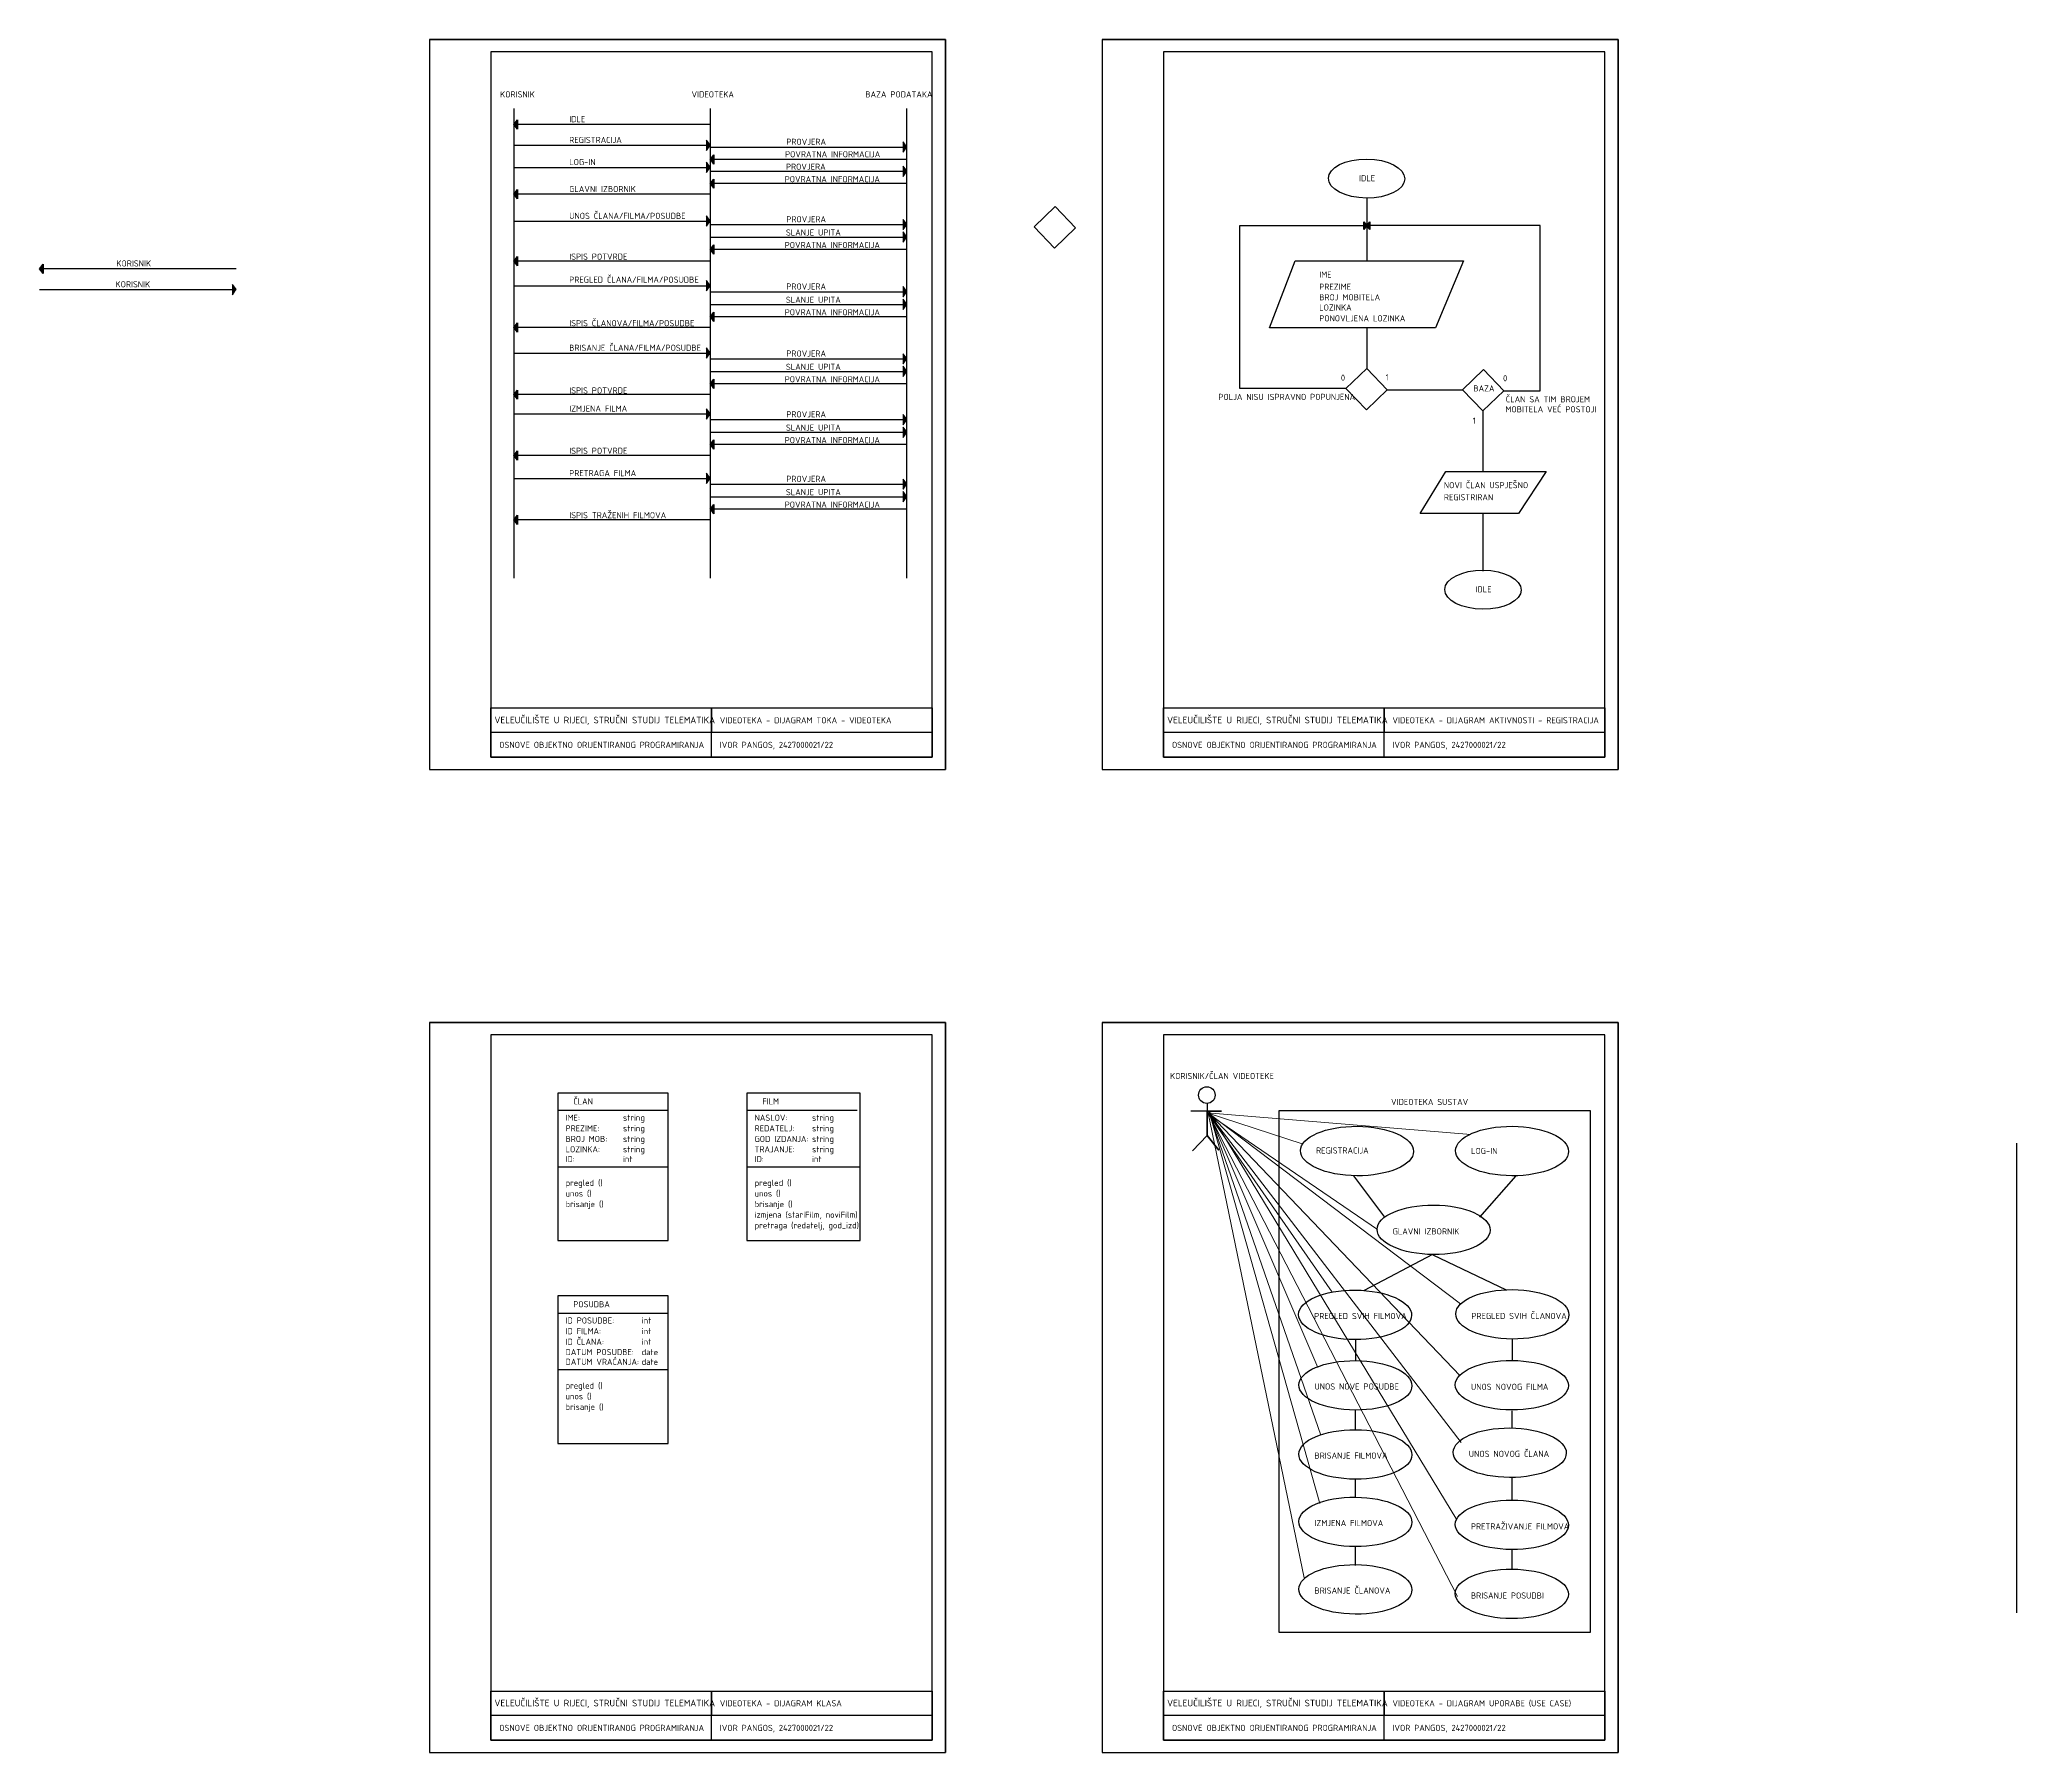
# Model space of a CAD drawing. Header units: millimetres. Extents: x -4325 to 12100, y -4000 to 50970.
# Drawn here: x -4325 to 3721, y -4000 to 2970 of the extents above; entities that cross this region are included whole.
import ezdxf

# ---------------------------------------------------------------- set-up
doc = ezdxf.new("R2010")
doc.units = ezdxf.units.MM
doc.header["$LTSCALE"] = 30
for name, color, linetype, lineweight in [('__DIJAGRAM_USE_CASE', 20, 'Continuous', 30), ('__VEZE', 250, 'Continuous', 30), ('__VEZE_tanko', 170, 'Continuous', 15)]:
    doc.layers.add(name, color=color, linetype=linetype, lineweight=lineweight)
for name, color, linetype in [('OKVIR', 7, 'Continuous'), ('OKVIR_unut-iRC', 7, 'Continuous'), ('OKVIR_unutarnji', 8, 'Continuous'), ('Pecat', 8, 'Continuous')]:
    doc.layers.add(name, color=color, linetype=linetype)
doc.styles.add('PECAT2', font='isocpeur.ttf')

# ---------------------------------------------------------------- blocks, each defined once
blk = doc.blocks.new('okvir 42x29.7')
for p, q in [((0, 2970), (2100, 2970)), ((2100, 2970), (2100, 0))]:
    blk.add_line(p, q)
at = {"color": 253}
for p, q in [((1147.5, 50), (1147.5, 250)), ((1147.5, 250), (1147.5, 150)), ((2045, 150), (250, 150))]:
    blk.add_line(p, q, dxfattribs=at)
at = {"color": 0}
blk.add_lwpolyline([(0, 0), (2100, 0), (2100, 2970), (0, 2970)], close=True, dxfattribs=at)
blk.add_lwpolyline([(250, 50), (250, 250), (2045, 250), (2045, 50), (250, 50)])
at = {"layer": 'OKVIR_unut-iRC', "color": 0}
blk.add_line((250, 50), (250, 110), dxfattribs=at)
at = {"layer": 'OKVIR_unutarnji'}
blk.add_lwpolyline([(250, 50), (2045, 50), (2045, 2920), (250, 2920)], close=True, dxfattribs=at)

msp = doc.modelspace()

# ---------------------------------------------------------------- hatches: boundary and pattern name
at = {"layer": '__VEZE'}
h = msp.add_hatch(color=256, dxfattribs=at)
h.dxf.hatch_style = 1
h.paths.add_polyline_path([(-2394.9, 2624.1), (-2380, 2642.7), (-2380, 2624.1), (-2394.4, 2624.1)])
h = msp.add_hatch(color=256, dxfattribs=at)
h.dxf.hatch_style = 1
h.paths.add_polyline_path([(-2380, 2605.1), (-2380, 2624.1), (-2394.4, 2624.1)])
h = msp.add_hatch(color=94, dxfattribs=at)
h.dxf.hatch_style = 1
h.paths.add_polyline_path([(-1610, 2540), (-1610, 2560.9), (-1594.9, 2540), (-1596, 2540)])
h = msp.add_hatch(color=94, dxfattribs=at)
h.dxf.hatch_style = 1
h.paths.add_polyline_path([(-1610, 2519.1), (-1596, 2540), (-1610, 2540)])
h = msp.add_hatch(color=94, dxfattribs=at)
h.dxf.hatch_style = 1
h.paths.add_polyline_path([(-1594.9, 2482.2), (-1580, 2500.8), (-1580, 2482.2), (-1594.4, 2482.2)])
h = msp.add_hatch(color=94, dxfattribs=at)
h.dxf.hatch_style = 1
h.paths.add_polyline_path([(-810, 2532.5), (-810, 2553.4), (-794.9, 2532.5), (-796, 2532.5)])
h = msp.add_hatch(color=94, dxfattribs=at)
h.dxf.hatch_style = 1
h.paths.add_polyline_path([(-810, 2511.6), (-796, 2532.5), (-810, 2532.5)])
h = msp.add_hatch(color=240, dxfattribs=at)
h.dxf.hatch_style = 1
h.paths.add_polyline_path([(-1610, 2450), (-1610, 2471), (-1594.9, 2450), (-1596, 2450)])
h = msp.add_hatch(color=240, dxfattribs=at)
h.dxf.hatch_style = 1
h.paths.add_polyline_path([(-1610, 2429.1), (-1596, 2450), (-1610, 2450)])
h = msp.add_hatch(color=94, dxfattribs=at)
h.dxf.hatch_style = 1
h.paths.add_polyline_path([(-1580, 2463.2), (-1580, 2482.2), (-1594.4, 2482.2)])
h = msp.add_hatch(color=240, dxfattribs=at)
h.dxf.hatch_style = 1
h.paths.add_polyline_path([(-810, 2433.8), (-810, 2454.7), (-794.9, 2433.8), (-796, 2433.8)])
h = msp.add_hatch(color=240, dxfattribs=at)
h.dxf.hatch_style = 1
h.paths.add_polyline_path([(-810, 2412.9), (-796, 2433.8), (-810, 2433.8)])
h = msp.add_hatch(color=256, dxfattribs=at)
h.dxf.hatch_style = 1
h.paths.add_polyline_path([(-2394.9, 2341.1), (-2380, 2359.8), (-2380, 2341.1), (-2394.4, 2341.1)])
h = msp.add_hatch(color=256, dxfattribs=at)
h.dxf.hatch_style = 1
h.paths.add_polyline_path([(-2380, 2322.1), (-2380, 2341.1), (-2394.4, 2341.1)])
h = msp.add_hatch(color=240, dxfattribs=at)
h.dxf.hatch_style = 1
h.paths.add_polyline_path([(-1594.9, 2383.5), (-1580, 2402.1), (-1580, 2383.5), (-1594.4, 2383.5)])
h = msp.add_hatch(color=240, dxfattribs=at)
h.dxf.hatch_style = 1
h.paths.add_polyline_path([(-1580, 2364.5), (-1580, 2383.5), (-1594.4, 2383.5)])
h = msp.add_hatch(color=6, dxfattribs=at)
h.dxf.hatch_style = 1
h.paths.add_polyline_path([(-1610, 2231.1), (-1610, 2252), (-1594.9, 2231.1), (-1596, 2231.1)])
h = msp.add_hatch(color=6, dxfattribs=at)
h.dxf.hatch_style = 1
h.paths.add_polyline_path([(-1610, 2210.2), (-1596, 2231.1), (-1610, 2231.1)])
h = msp.add_hatch(color=6, dxfattribs=at)
h.dxf.hatch_style = 1
h.paths.add_polyline_path([(-810, 2217.4), (-810, 2238.3), (-794.9, 2217.4), (-796, 2217.4)])
h = msp.add_hatch(color=6, dxfattribs=at)
h.dxf.hatch_style = 1
h.paths.add_polyline_path([(-810, 2216), (-810, 2236.9), (-794.9, 2216), (-796, 2216)])
h = msp.add_hatch(color=6, dxfattribs=at)
h.dxf.hatch_style = 1
h.paths.add_polyline_path([(-810, 2196.5), (-796, 2217.4), (-810, 2217.4)])
h = msp.add_hatch(color=6, dxfattribs=at)
h.dxf.hatch_style = 1
h.paths.add_polyline_path([(-810, 2195.1), (-796, 2216), (-810, 2216)])
h = msp.add_hatch(color=6, dxfattribs=at)
h.dxf.hatch_style = 1
h.paths.add_polyline_path([(-809.3, 2165.4), (-809.3, 2186.3), (-794.2, 2165.4), (-795.3, 2165.4)])
h = msp.add_hatch(color=6, dxfattribs=at)
h.dxf.hatch_style = 1
h.paths.add_polyline_path([(-809.3, 2164), (-809.3, 2184.9), (-794.2, 2164), (-795.3, 2164)])
h = msp.add_hatch(color=256, dxfattribs=at)
h.dxf.hatch_style = 1
h.paths.add_polyline_path([(1077.3, 2213.1), (1064.8, 2227.6), (1064.8, 2213.1)])
h = msp.add_hatch(color=256, dxfattribs=at)
h.dxf.hatch_style = 1
h.paths.add_polyline_path([(1064.8, 2197.2), (1077.3, 2213.1), (1064.8, 2213.1)])
h = msp.add_hatch(color=256, dxfattribs=at)
h.dxf.hatch_style = 1
h.paths.add_polyline_path([(1077.3, 2213.1), (1089.7, 2227.6), (1089.7, 2213.1)])
h = msp.add_hatch(color=256, dxfattribs=at)
h.dxf.hatch_style = 1
h.paths.add_polyline_path([(1089.7, 2197.2), (1077.3, 2213.1), (1089.7, 2213.1)])
h = msp.add_hatch(color=6, dxfattribs=at)
h.dxf.hatch_style = 1
h.paths.add_polyline_path([(-1579.6, 2135.1), (-1580, 2116.1), (-1594.4, 2116.4)])
h = msp.add_hatch(color=6, dxfattribs=at)
h.dxf.hatch_style = 1
h.paths.add_polyline_path([(-1580, 2096.8), (-1580, 2115.7), (-1594.4, 2115.7)])
h = msp.add_hatch(color=6, dxfattribs=at)
h.dxf.hatch_style = 1
h.paths.add_polyline_path([(-809.3, 2144.5), (-795.3, 2165.4), (-809.3, 2165.4)])
h = msp.add_hatch(color=6, dxfattribs=at)
h.dxf.hatch_style = 1
h.paths.add_polyline_path([(-809.3, 2143.1), (-795.3, 2164), (-809.3, 2164)])
h = msp.add_hatch(color=256, dxfattribs=at)
h.dxf.hatch_style = 1
h.paths.add_polyline_path([(-4324.8, 2036.8), (-4309.9, 2055.4), (-4309.9, 2036.8), (-4324.3, 2036.8)])
h = msp.add_hatch(color=256, dxfattribs=at)
h.dxf.hatch_style = 1
h.paths.add_polyline_path([(-4309.9, 2017.8), (-4309.9, 2036.8), (-4324.3, 2036.8)])
h = msp.add_hatch(color=6, dxfattribs=at)
h.dxf.hatch_style = 1
h.paths.add_polyline_path([(-2379.6, 2087.7), (-2380, 2068.7), (-2394.4, 2069)])
h = msp.add_hatch(color=6, dxfattribs=at)
h.dxf.hatch_style = 1
h.paths.add_polyline_path([(-2380, 2049.4), (-2380, 2068.4), (-2394.4, 2068.4)])
h = msp.add_hatch(color=256, dxfattribs=at)
h.dxf.hatch_style = 1
h.paths.add_polyline_path([(-3539.9, 1952.6), (-3539.9, 1973.5), (-3524.8, 1952.6), (-3525.8, 1952.6)])
h = msp.add_hatch(color=256, dxfattribs=at)
h.dxf.hatch_style = 1
h.paths.add_polyline_path([(-3539.9, 1931.6), (-3525.8, 1952.6), (-3539.9, 1952.6)])
h = msp.add_hatch(color=32, dxfattribs=at)
h.dxf.hatch_style = 1
h.paths.add_polyline_path([(-1610, 1968.5), (-1610, 1989.4), (-1594.9, 1968.5), (-1596, 1968.5)])
h = msp.add_hatch(color=32, dxfattribs=at)
h.dxf.hatch_style = 1
h.paths.add_polyline_path([(-1610, 1947.6), (-1596, 1968.5), (-1610, 1968.5)])
h = msp.add_hatch(color=32, dxfattribs=at)
h.dxf.hatch_style = 1
h.paths.add_polyline_path([(-810, 1943.6), (-810, 1964.5), (-794.9, 1943.6), (-796, 1943.6)])
h = msp.add_hatch(color=32, dxfattribs=at)
h.dxf.hatch_style = 1
h.paths.add_polyline_path([(-810, 1942.1), (-810, 1963.1), (-794.9, 1942.1), (-796, 1942.1)])
h = msp.add_hatch(color=32, dxfattribs=at)
h.dxf.hatch_style = 1
h.paths.add_polyline_path([(-810, 1922.7), (-796, 1943.6), (-810, 1943.6)])
h = msp.add_hatch(color=32, dxfattribs=at)
h.dxf.hatch_style = 1
h.paths.add_polyline_path([(-810, 1921.2), (-796, 1942.1), (-810, 1942.1)])
h = msp.add_hatch(color=32, dxfattribs=at)
h.dxf.hatch_style = 1
h.paths.add_polyline_path([(-1579.6, 1861.3), (-1580, 1842.3), (-1594.4, 1842.6)])
h = msp.add_hatch(color=32, dxfattribs=at)
h.dxf.hatch_style = 1
h.paths.add_polyline_path([(-809.3, 1891.6), (-809.3, 1912.5), (-794.2, 1891.6), (-795.3, 1891.6)])
h = msp.add_hatch(color=32, dxfattribs=at)
h.dxf.hatch_style = 1
h.paths.add_polyline_path([(-809.3, 1890.2), (-809.3, 1911.1), (-794.2, 1890.2), (-795.3, 1890.2)])
h = msp.add_hatch(color=32, dxfattribs=at)
h.dxf.hatch_style = 1
h.paths.add_polyline_path([(-809.3, 1870.7), (-795.3, 1891.6), (-809.3, 1891.6)])
h = msp.add_hatch(color=32, dxfattribs=at)
h.dxf.hatch_style = 1
h.paths.add_polyline_path([(-809.3, 1869.2), (-795.3, 1890.2), (-809.3, 1890.2)])
h = msp.add_hatch(color=32, dxfattribs=at)
h.dxf.hatch_style = 1
h.paths.add_polyline_path([(-2379.6, 1816.9), (-2380, 1798), (-2394.4, 1798.3)])
h = msp.add_hatch(color=32, dxfattribs=at)
h.dxf.hatch_style = 1
h.paths.add_polyline_path([(-2380, 1778.6), (-2380, 1797.6), (-2394.4, 1797.6)])
h = msp.add_hatch(color=32, dxfattribs=at)
h.dxf.hatch_style = 1
h.paths.add_polyline_path([(-1580, 1823), (-1580, 1841.9), (-1594.4, 1841.9)])
h = msp.add_hatch(color=160, dxfattribs=at)
h.dxf.hatch_style = 1
h.paths.add_polyline_path([(-1610, 1694.3), (-1610, 1715.2), (-1594.9, 1694.3), (-1596, 1694.3)])
h = msp.add_hatch(color=160, dxfattribs=at)
h.dxf.hatch_style = 1
h.paths.add_polyline_path([(-1610, 1673.4), (-1596, 1694.3), (-1610, 1694.3)])
h = msp.add_hatch(color=160, dxfattribs=at)
h.dxf.hatch_style = 1
h.paths.add_polyline_path([(-810, 1670.9), (-810, 1691.8), (-794.9, 1670.9), (-796, 1670.9)])
h = msp.add_hatch(color=160, dxfattribs=at)
h.dxf.hatch_style = 1
h.paths.add_polyline_path([(-810, 1669.5), (-810, 1690.4), (-794.9, 1669.5), (-796, 1669.5)])
h = msp.add_hatch(color=160, dxfattribs=at)
h.dxf.hatch_style = 1
h.paths.add_polyline_path([(-810, 1650), (-796, 1670.9), (-810, 1670.9)])
h = msp.add_hatch(color=160, dxfattribs=at)
h.dxf.hatch_style = 1
h.paths.add_polyline_path([(-810, 1648.6), (-796, 1669.5), (-810, 1669.5)])
h = msp.add_hatch(color=160, dxfattribs=at)
h.dxf.hatch_style = 1
h.paths.add_polyline_path([(-809.3, 1618.9), (-809.3, 1639.8), (-794.2, 1618.9), (-795.3, 1618.9)])
h = msp.add_hatch(color=160, dxfattribs=at)
h.dxf.hatch_style = 1
h.paths.add_polyline_path([(-809.3, 1617.5), (-809.3, 1638.4), (-794.2, 1617.5), (-795.3, 1617.5)])
h = msp.add_hatch(color=160, dxfattribs=at)
h.dxf.hatch_style = 1
h.paths.add_polyline_path([(-809.3, 1598), (-795.3, 1618.9), (-809.3, 1618.9)])
h = msp.add_hatch(color=160, dxfattribs=at)
h.dxf.hatch_style = 1
h.paths.add_polyline_path([(-809.3, 1596.6), (-795.3, 1617.5), (-809.3, 1617.5)])
h = msp.add_hatch(color=160, dxfattribs=at)
h.dxf.hatch_style = 1
h.paths.add_polyline_path([(-2379.6, 1544.3), (-2380, 1525.3), (-2394.4, 1525.6)])
h = msp.add_hatch(color=160, dxfattribs=at)
h.dxf.hatch_style = 1
h.paths.add_polyline_path([(-1579.6, 1588.6), (-1580, 1569.6), (-1594.4, 1569.9)])
h = msp.add_hatch(color=160, dxfattribs=at)
h.dxf.hatch_style = 1
h.paths.add_polyline_path([(-1580, 1550.3), (-1580, 1569.3), (-1594.4, 1569.3)])
h = msp.add_hatch(color=160, dxfattribs=at)
h.dxf.hatch_style = 1
h.paths.add_polyline_path([(-2380, 1506), (-2380, 1524.9), (-2394.4, 1524.9)])
h = msp.add_hatch(color=42, dxfattribs=at)
h.dxf.hatch_style = 1
h.paths.add_polyline_path([(-1610, 1445.2), (-1610, 1466.1), (-1594.9, 1445.2), (-1596, 1445.2)])
h = msp.add_hatch(color=42, dxfattribs=at)
h.dxf.hatch_style = 1
h.paths.add_polyline_path([(-1610, 1424.3), (-1596, 1445.2), (-1610, 1445.2)])
h = msp.add_hatch(color=42, dxfattribs=at)
h.dxf.hatch_style = 1
h.paths.add_polyline_path([(-810, 1423.4), (-810, 1444.3), (-794.9, 1423.4), (-796, 1423.4)])
h = msp.add_hatch(color=42, dxfattribs=at)
h.dxf.hatch_style = 1
h.paths.add_polyline_path([(-810, 1421.9), (-810, 1442.9), (-794.9, 1421.9), (-796, 1421.9)])
h = msp.add_hatch(color=42, dxfattribs=at)
h.dxf.hatch_style = 1
h.paths.add_polyline_path([(-810, 1402.5), (-796, 1423.4), (-810, 1423.4)])
h = msp.add_hatch(color=42, dxfattribs=at)
h.dxf.hatch_style = 1
h.paths.add_polyline_path([(-810, 1401), (-796, 1421.9), (-810, 1421.9)])
h = msp.add_hatch(color=42, dxfattribs=at)
h.dxf.hatch_style = 1
h.paths.add_polyline_path([(-809.3, 1371.4), (-809.3, 1392.3), (-794.2, 1371.4), (-795.3, 1371.4)])
h = msp.add_hatch(color=42, dxfattribs=at)
h.dxf.hatch_style = 1
h.paths.add_polyline_path([(-809.3, 1370), (-809.3, 1390.9), (-794.2, 1370), (-795.3, 1370)])
h = msp.add_hatch(color=42, dxfattribs=at)
h.dxf.hatch_style = 1
h.paths.add_polyline_path([(-809.3, 1350.5), (-795.3, 1371.4), (-809.3, 1371.4)])
h = msp.add_hatch(color=42, dxfattribs=at)
h.dxf.hatch_style = 1
h.paths.add_polyline_path([(-809.3, 1349.1), (-795.3, 1370), (-809.3, 1370)])
h = msp.add_hatch(color=42, dxfattribs=at)
h.dxf.hatch_style = 1
h.paths.add_polyline_path([(-2379.6, 1296.7), (-2380, 1277.8), (-2394.4, 1278.1)])
h = msp.add_hatch(color=42, dxfattribs=at)
h.dxf.hatch_style = 1
h.paths.add_polyline_path([(-1579.6, 1341.1), (-1580, 1322.1), (-1594.4, 1322.4)])
h = msp.add_hatch(color=42, dxfattribs=at)
h.dxf.hatch_style = 1
h.paths.add_polyline_path([(-1580, 1302.8), (-1580, 1321.7), (-1594.4, 1321.7)])
h = msp.add_hatch(color=42, dxfattribs=at)
h.dxf.hatch_style = 1
h.paths.add_polyline_path([(-2380, 1258.4), (-2380, 1277.4), (-2394.4, 1277.4)])
h = msp.add_hatch(color=192, dxfattribs=at)
h.dxf.hatch_style = 1
h.paths.add_polyline_path([(-1610, 1182.8), (-1610, 1203.7), (-1594.9, 1182.8), (-1596, 1182.8)])
h = msp.add_hatch(color=192, dxfattribs=at)
h.dxf.hatch_style = 1
h.paths.add_polyline_path([(-1610, 1161.9), (-1596, 1182.8), (-1610, 1182.8)])
h = msp.add_hatch(color=192, dxfattribs=at)
h.dxf.hatch_style = 1
h.paths.add_polyline_path([(-810, 1160.9), (-810, 1181.8), (-794.9, 1160.9), (-796, 1160.9)])
h = msp.add_hatch(color=192, dxfattribs=at)
h.dxf.hatch_style = 1
h.paths.add_polyline_path([(-810, 1159.5), (-810, 1180.4), (-794.9, 1159.5), (-796, 1159.5)])
h = msp.add_hatch(color=192, dxfattribs=at)
h.dxf.hatch_style = 1
h.paths.add_polyline_path([(-810, 1140), (-796, 1160.9), (-810, 1160.9)])
h = msp.add_hatch(color=192, dxfattribs=at)
h.dxf.hatch_style = 1
h.paths.add_polyline_path([(-810, 1138.6), (-796, 1159.5), (-810, 1159.5)])
h = msp.add_hatch(color=192, dxfattribs=at)
h.dxf.hatch_style = 1
h.paths.add_polyline_path([(-809.3, 1108.9), (-809.3, 1129.9), (-794.2, 1108.9), (-795.3, 1108.9)])
h = msp.add_hatch(color=192, dxfattribs=at)
h.dxf.hatch_style = 1
h.paths.add_polyline_path([(-809.3, 1107.5), (-809.3, 1128.4), (-794.2, 1107.5), (-795.3, 1107.5)])
h = msp.add_hatch(color=192, dxfattribs=at)
h.dxf.hatch_style = 1
h.paths.add_polyline_path([(-1579.6, 1078.6), (-1580, 1059.6), (-1594.4, 1060)])
h = msp.add_hatch(color=192, dxfattribs=at)
h.dxf.hatch_style = 1
h.paths.add_polyline_path([(-1580, 1040.3), (-1580, 1059.3), (-1594.4, 1059.3)])
h = msp.add_hatch(color=192, dxfattribs=at)
h.dxf.hatch_style = 1
h.paths.add_polyline_path([(-809.3, 1088), (-795.3, 1108.9), (-809.3, 1108.9)])
h = msp.add_hatch(color=192, dxfattribs=at)
h.dxf.hatch_style = 1
h.paths.add_polyline_path([(-809.3, 1086.6), (-795.3, 1107.5), (-809.3, 1107.5)])
h = msp.add_hatch(color=192, dxfattribs=at)
h.dxf.hatch_style = 1
h.paths.add_polyline_path([(-2379.6, 1034.3), (-2380, 1015.3), (-2394.4, 1015.6)])
h = msp.add_hatch(color=192, dxfattribs=at)
h.dxf.hatch_style = 1
h.paths.add_polyline_path([(-2380, 996), (-2380, 1015), (-2394.4, 1015)])

# ---------------------------------------------------------------- linework, layer by layer
at = {"layer": '__DIJAGRAM_USE_CASE'}
for points in [[(785.5, 2069.3), (1470.2, 2069.3), (1356.6, 1797), (680.5, 1797), (785.5, 2069.3)], [(1398.8, 1212.5), (1807.5, 1212.5), (1693.9, 1040.9), (1293.8, 1040.9), (1398.8, 1212.5)], [(426.9, -1358.8), (426.9, -1489), (475, -1549.4), (426.9, -1489), (368.1, -1552.3), (426.9, -1489), (426.9, -1390), (484.9, -1390), (360.2, -1390)]]:
    msp.add_lwpolyline(points, dxfattribs=at)
msp.add_circle((425.8, -1325), 33.8, dxfattribs=at)
for centre, major_axis, ratio in [((1075.9, 2404.3), (-155.4, 1.1), 0.511895), ((1549.9, 731.2), (-155.4, 1.1), 0.511895), ((1037, -1552.8), (-230.1, 1.6), 0.437493), ((1668.1, -1552.8), (-230.1, 1.6), 0.437493), ((1348.8, -1873.2), (-230.1, 1.6), 0.437493), ((1029.3, -2219.4), (-230.1, 1.6), 0.437493), ((1669.2, -2217.2), (-230.1, 1.6), 0.437493), ((1030.5, -2506.2), (-230.1, 1.6), 0.437493), ((1667.2, -2505.7), (-230.1, 1.6), 0.437493), ((1030.5, -2787.4), (-230.1, 1.6), 0.437493), ((1658.7, -2780.3), (-230.1, 1.6), 0.437493), ((1030.5, -3061.9), (-230.1, 1.6), 0.437493), ((1667.2, -3073.7), (-230.1, 1.6), 0.437493), ((1030.5, -3336.5), (-230.1, 1.6), 0.437493), ((1667.2, -3354.8), (-230.1, 1.6), 0.437493)]:
    msp.add_ellipse(centre, major_axis=major_axis, ratio=ratio, dxfattribs=at)
at = {"layer": '__VEZE'}
for p, q in [((-2394.9, 2689.2), (-2394.9, 778)), ((-1594.9, 2689.2), (-1594.9, 778)), ((-794.9, 778), (-794.9, 2689.2)), ((1077.3, 2325.6), (1077.3, 2069.3)), ((1077.3, 2213.1), (1089.6, 2227.6)), ((1089.6, 2197.6), (1077.3, 2213.1)), ((1089.6, 2227.6), (1089.6, 2197.6)), ((1077.3, 1797), (1077.3, 1631.9)), ((1160.4, 1545.3), (1466.1, 1545.3)), ((1549.2, 1458.8), (1549.2, 1212.5)), ((1549.2, 1040.9), (1549.2, 807.2)), ((-2216, -1317), (-2216, -1387)), ((-1446.7, -1317), (-1446.7, -1387)), ((-2216, -1387), (-1766, -1387)), ((-2216, -1387), (-2216, -1917)), ((-1446.7, -1387), (-996.7, -1387)), ((-1446.7, -1387), (-1446.7, -1917)), ((3720.9, -1520.1), (3720.9, -3431.2)), ((-2216, -1617), (-1766, -1617)), ((-1446.7, -1617), (-984.9, -1617)), ((1022.5, -1653.2), (1149.5, -1821.8)), ((1682.9, -1653.4), (1536.1, -1821.7)), ((1344.5, -1973.6), (1066.5, -2120.3)), ((1346.3, -1974.9), (1644.6, -2117.6)), ((-2216, -2142.3), (-2216, -2212.3)), ((-2216, -2212.3), (-1766, -2212.3)), ((-2216, -2212.3), (-2216, -2742.3)), ((1030.3, -2320), (1030.7, -2406.8)), ((1668.8, -2316.6), (1668.4, -2405.6)), ((-2216, -2442.3), (-1766, -2442.3)), ((1029, -2606.9), (1029, -2686.7)), ((1667.8, -2610.5), (1667.8, -2677.4)), ((1667.8, -2677.4), (1667.8, -2679.8)), ((1029, -2888), (1029, -2964)), ((1667.8, -2881.1), (1667.8, -2973)), ((1029, -3162.6), (1029, -3238.6)), ((1667.8, -3174.3), (1667.8, -3255.7))]:
    msp.add_line(p, q, dxfattribs=at)
for points in [[(-1594.9, 2624.1), (-2394.9, 2624.1), (-2380, 2642.7), (-2380, 2605.1), (-2394.6, 2624.4)], [(-1594.9, 2341.2), (-2394.9, 2341.2), (-2380, 2359.8), (-2380, 2322.2), (-2394.6, 2341.4)], [(992, 1549.9), (560.1, 1549.9), (560.1, 2213.1), (1077.3, 2213.1), (1064.8, 2197.2), (1064.8, 2227.6), (1077.3, 2213.1)], [(1634.5, 1540.8), (1783, 1540.8), (1783, 2213.1), (1077.3, 2213.1)], [(-3524.8, 2036.8), (-4324.8, 2036.8), (-4309.9, 2055.4), (-4309.9, 2017.8), (-4324.5, 2037)], [(-4324.8, 1952.6), (-3524.8, 1952.6), (-3539.9, 1973.5), (-3539.9, 1931.6), (-3525.4, 1953.2)], [(-2216, -1317), (-2216, -1917), (-1766, -1917), (-1766, -1317), (-2216, -1317)], [(-1446.7, -1317), (-1446.7, -1917), (-984.9, -1917), (-984.9, -1317), (-1446.7, -1317)], [(-2216, -2142.3), (-2216, -2742.3), (-1766, -2742.3), (-1766, -2142.3), (-2216, -2142.3)]]:
    msp.add_lwpolyline(points, dxfattribs=at)
at = {"layer": '__VEZE', "color": 94}
for points in [[(-2394.9, 2540), (-1594.9, 2540), (-1610, 2560.9), (-1610, 2519.1), (-1595.6, 2540.6)], [(-1594.9, 2532.5), (-794.9, 2532.5), (-810, 2553.4), (-810, 2511.6), (-795.6, 2533.1)], [(-794.9, 2482.5), (-1594.9, 2482.5), (-1580, 2501.2), (-1580, 2463.5), (-1594.6, 2482.8)]]:
    msp.add_lwpolyline(points, dxfattribs=at)
at = {"layer": '__VEZE', "color": 240}
for points in [[(-2394.9, 2450), (-1594.9, 2450), (-1610, 2471), (-1610, 2429.1), (-1595.6, 2450.7)], [(-1594.9, 2433.8), (-794.9, 2433.8), (-810, 2454.7), (-810, 2412.9), (-795.6, 2434.4)], [(-794.9, 2383.8), (-1594.9, 2383.8), (-1580, 2402.5), (-1580, 2364.9), (-1594.6, 2384.1)]]:
    msp.add_lwpolyline(points, dxfattribs=at)
at = {"layer": '__VEZE'}
for points in [[(-191.5, 2290), (-108.3, 2203.4), (-193.6, 2121.5), (-276.8, 2208)], [(1077.3, 1631.9), (1160.4, 1545.3), (1075.1, 1463.4), (992, 1549.9)], [(1551.4, 1627.3), (1634.5, 1540.8), (1549.2, 1458.8), (1466.1, 1545.3)]]:
    msp.add_lwpolyline(points, close=True, dxfattribs=at)
at = {"layer": '__VEZE', "color": 6}
for points in [[(-2394.9, 2231.1), (-1594.9, 2231.1), (-1610, 2252), (-1610, 2210.2), (-1595.6, 2231.7)], [(-1594.9, 2217.4), (-794.9, 2217.4), (-810, 2238.3), (-810, 2196.5), (-795.6, 2218)], [(-1594.9, 2166), (-794.9, 2166), (-810, 2186.9), (-810, 2145.1), (-795.6, 2166.6)], [(-794.9, 2116.1), (-1594.9, 2116.1), (-1580, 2134.7), (-1580, 2097.1), (-1594.6, 2116.3)], [(-1594.9, 2068.7), (-2394.9, 2068.7), (-2380, 2087.4), (-2380, 2049.7), (-2394.6, 2069)]]:
    msp.add_lwpolyline(points, dxfattribs=at)
at = {"layer": '__VEZE', "color": 32}
for points in [[(-2394.9, 1968.5), (-1594.9, 1968.5), (-1610, 1989.4), (-1610, 1947.6), (-1595.6, 1969.1)], [(-1594.9, 1943.6), (-794.9, 1943.6), (-810, 1964.5), (-810, 1922.7), (-795.6, 1944.2)], [(-1594.9, 1892.2), (-794.9, 1892.2), (-810, 1913.1), (-810, 1871.3), (-795.6, 1892.8)], [(-794.9, 1842.3), (-1594.9, 1842.3), (-1580, 1860.9), (-1580, 1823.3), (-1594.6, 1842.5)], [(-1594.9, 1798), (-2394.9, 1798), (-2380, 1816.6), (-2380, 1779), (-2394.6, 1798.2)]]:
    msp.add_lwpolyline(points, dxfattribs=at)
at = {"layer": '__VEZE', "color": 160}
for points in [[(-2394.9, 1694.3), (-1594.9, 1694.3), (-1610, 1715.2), (-1610, 1673.4), (-1595.6, 1694.9)], [(-1594.9, 1670.9), (-794.9, 1670.9), (-810, 1691.8), (-810, 1650), (-795.6, 1671.5)], [(-1594.9, 1619.5), (-794.9, 1619.5), (-810, 1640.4), (-810, 1598.6), (-795.6, 1620.2)], [(-1594.9, 1525.3), (-2394.9, 1525.3), (-2380, 1543.9), (-2380, 1506.3), (-2394.6, 1525.5)], [(-794.9, 1569.6), (-1594.9, 1569.6), (-1580, 1588.3), (-1580, 1550.6), (-1594.6, 1569.9)]]:
    msp.add_lwpolyline(points, dxfattribs=at)
at = {"layer": '__VEZE', "color": 42}
for points in [[(-2394.9, 1446.8), (-1594.9, 1446.8), (-1610, 1467.7), (-1610, 1425.9), (-1595.6, 1447.4)], [(-1594.9, 1423.4), (-794.9, 1423.4), (-810, 1444.3), (-810, 1402.5), (-795.6, 1424)], [(-1594.9, 1372), (-794.9, 1372), (-810, 1392.9), (-810, 1351.1), (-795.6, 1372.6)], [(-1594.9, 1277.8), (-2394.9, 1277.8), (-2380, 1296.4), (-2380, 1258.8), (-2394.6, 1278)], [(-794.9, 1322.1), (-1594.9, 1322.1), (-1580, 1340.7), (-1580, 1303.1), (-1594.6, 1322.3)]]:
    msp.add_lwpolyline(points, dxfattribs=at)
at = {"layer": '__VEZE', "color": 192}
for points in [[(-2394.9, 1184.3), (-1594.9, 1184.3), (-1610, 1205.2), (-1610, 1163.4), (-1595.6, 1185)], [(-1594.9, 1160.9), (-794.9, 1160.9), (-810, 1181.8), (-810, 1140), (-795.6, 1161.6)], [(-1594.9, 1109.6), (-794.9, 1109.6), (-810, 1130.5), (-810, 1088.7), (-795.6, 1110.2)], [(-794.9, 1059.6), (-1594.9, 1059.6), (-1580, 1078.3), (-1580, 1040.7), (-1594.6, 1059.9)], [(-1594.9, 1015.3), (-2394.9, 1015.3), (-2380, 1034), (-2380, 996.3), (-2394.6, 1015.6)]]:
    msp.add_lwpolyline(points, dxfattribs=at)
at = {"layer": '__VEZE_tanko'}
for p, q in [((427.6, -1394.6), (1458.5, -2174.3)), ((427.6, -1396.8), (813.9, -1524.1)), ((427.6, -1396.8), (1500.1, -1485.3)), ((427.6, -1398.9), (1120.3, -1871.5)), ((429.8, -1398.9), (936.4, -2126.8)), ((431.6, -1399), (822.1, -3288.9)), ((432, -1392.5), (889.9, -2709.6)), ((434.1, -1398.9), (877.7, -2433.8)), ((434.1, -1401.1), (1461.3, -2739)), ((434.1, -1403.3), (1446.2, -3364.8)), ((436.3, -1394.6), (1444, -3054)), ((436.3, -1396.8), (885.4, -2986.5)), ((436.3, -1401.1), (1456.9, -2467.1))]:
    msp.add_line(p, q, dxfattribs=at)
at = {"layer": 'OKVIR'}
msp.add_lwpolyline([(720.7, -1388.3), (1985.7, -1388.3), (1985.7, -3512.5), (720.7, -3512.5)], close=True, dxfattribs=at)

# ---------------------------------------------------------------- block references
for p in [(-2737.5, 0), (0, 0), (-2737.5, -4000), (0, -4000)]:
    msp.add_blockref('okvir 42x29.7', p, dxfattribs=at)

# ---------------------------------------------------------------- texts
at = {"layer": 'Pecat', "color": 7, "style": 'PECAT2'}
for s, height, p in [('KORISNIK', 25, (-2450.2, 2734.3)), ('VIDEOTEKA', 25, (-1671.1, 2734.3)), ('BAZA PODATAKA', 25, (-964.1, 2734.3)), ('IDLE', 25, (-2169.2, 2633.7)), ('IDLE', 25, (1045.3, 2393.4)), ('GLAVNI IZBORNIK', 25, (-2169.2, 2349.3)), ('KORISNIK', 25, (-4011.8, 2046.4)), ('IME', 25, (883.2, 2001)), ('KORISNIK', 25, (-4015.4, 1961.5)), ('PREZIME', 25, (883.2, 1951.6)), ('BROJ MOBITELA', 25, (883.2, 1908.7)), ('LOZINKA', 25, (883.2, 1867.1)), ('PONOVLJENA LOZINKA', 25, (883.2, 1823)), ('0', 25, (971.4, 1581.3)), ('1', 25, (1153.5, 1582.7)), ('BAZA', 25, (1510.5, 1537.9)), ('0', 25, (1631.4, 1579.6)), ('POLJA NISU ISPRAVNO POPUNJENA', 25, (472.9, 1503.4)), ('MOBITELA VEĆ POSTOJI', 25, (1641.3, 1452.9)), ('ČLAN SA TIM BROJEM ', 25, (1642.6, 1493.7)), ('1', 25, (1508.1, 1406.7)), ('NOVI ČLAN USPJEŠNO ', 25, (1390.5, 1144.3)), ('REGISTRIRAN', 25, (1390.5, 1094.9)), ('IDLE', 25, (1519.3, 720.3)), ('VELEUČILIŠTE U RIJECI, STRUČNI STUDIJ TELEMATIKA', 27, (-2473.3, 187.5)), ('VIDEOTEKA - DIJAGRAM TOKA - VIDEOTEKA', 25, (-1556.2, 187.5)), ('VELEUČILIŠTE U RIJECI, STRUČNI STUDIJ TELEMATIKA', 27, (264.2, 187.5)), ('VIDEOTEKA - DIJAGRAM AKTIVNOSTI - REGISTRACIJA', 25, (1181.3, 187.5)), ('OSNOVE OBJEKTNO ORIJENTIRANOG PROGRAMIRANJA', 25, (-2453.7, 87.5)), ('IVOR PANGOS, 2427000021/22', 25, (-1556.2, 87.5)), ('OSNOVE OBJEKTNO ORIJENTIRANOG PROGRAMIRANJA', 25, (283.8, 87.5)), ('IVOR PANGOS, 2427000021/22', 25, (1181.3, 87.5)), ('KORISNIK/ČLAN VIDEOTEKE', 25, (276.4, -1259.9)), ('ČLAN', 25, (-2152.6, -1363.2)), ('FILM', 25, (-1383.3, -1363.2)), ('VIDEOTEKA SUSTAV', 25, (1175.6, -1365.5)), ('IME:', 25, (-2184.1, -1429.6)), ('PREZIME:', 25, (-2184.1, -1472.9)), ('NASLOV:', 25, (-1414.8, -1429.6)), ('REDATELJ:', 25, (-1414.8, -1472.9)), ('BROJ MOB:', 25, (-2184.1, -1516.1)), ('GOD IZDANJA:', 25, (-1414.8, -1516.1)), ('ID:', 25, (-2184.1, -1597.8)), ('LOZINKA:', 25, (-2184.1, -1558.1)), ('TRAJANJE:', 25, (-1414.8, -1558.1)), ('ID:', 25, (-1414.8, -1597.8)), ('REGISTRACIJA', 25, (870.4, -1563)), ('LOG-IN', 25, (1501.4, -1564.9)), ('pregled ()', 25, (-2184.1, -1694.6)), ('pregled ()', 25, (-1414.8, -1694.6)), ('unos ()', 25, (-2184.1, -1737.9)), ('brisanje ()', 25, (-2184.1, -1781.1)), ('unos ()', 25, (-1414.8, -1737.9)), ('brisanje ()', 25, (-1414.8, -1781.1)), ('izmjena (stariFilm, noviFilm)', 25, (-1414.8, -1824.4)), ('pretraga (redatelj, god_izd)', 25, (-1414.8, -1867.7)), ('GLAVNI IZBORNIK', 25, (1182.1, -1892.3)), ('POSUDBA', 25, (-2152.6, -2188.5)), ('ID POSUDBE:', 25, (-2184.1, -2254.8)), ('PREGLED SVIH FILMOVA', 25, (862.7, -2236.5)), ('PREGLED SVIH ČLANOVA', 25, (1502.5, -2236.3)), ('ID FILMA:', 25, (-2184.1, -2298.1)), ('ID ČLANA:', 25, (-2184.1, -2341.4)), ('DATUM VRAĆANJA:', 25, (-2184.1, -2423.1)), ('DATUM POSUDBE:', 25, (-2184.1, -2383.3)), ('pregled ()', 25, (-2184.1, -2519.8)), ('unos ()', 25, (-2184.1, -2563.1)), ('UNOS NOVE POSUDBE', 25, (863.8, -2523.4)), ('UNOS NOVOG FILMA', 25, (1500.6, -2524.7)), ('brisanje ()', 25, (-2184.1, -2606.4)), ('BRISANJE FILMOVA', 25, (863.8, -2804.5)), ('UNOS NOVOG ČLANA', 25, (1492.1, -2797.4)), ('IZMJENA FILMOVA', 25, (863.8, -3079.1)), ('PRETRAŽIVANJE FILMOVA', 25, (1500.6, -3092.7)), ('BRISANJE ČLANOVA', 25, (863.8, -3353.7)), ('BRISANJE POSUDBI', 25, (1500.6, -3373.9)), ('VELEUČILIŠTE U RIJECI, STRUČNI STUDIJ TELEMATIKA', 27, (-2473.3, -3812.5)), ('VELEUČILIŠTE U RIJECI, STRUČNI STUDIJ TELEMATIKA', 27, (264.2, -3812.5)), ('VIDEOTEKA - DIJAGRAM KLASA', 25, (-1556.2, -3812.5)), ('VIDEOTEKA - DIJAGRAM UPORABE (USE CASE)', 25, (1181.3, -3812.5)), ('OSNOVE OBJEKTNO ORIJENTIRANOG PROGRAMIRANJA', 25, (-2453.7, -3912.5)), ('IVOR PANGOS, 2427000021/22', 25, (-1556.2, -3912.5)), ('OSNOVE OBJEKTNO ORIJENTIRANOG PROGRAMIRANJA', 25, (283.8, -3912.5)), ('IVOR PANGOS, 2427000021/22', 25, (1181.3, -3912.5))]:
    msp.add_text(s, height=height, dxfattribs=at).set_placement(p)
at = {"layer": 'Pecat', "color": 94, "style": 'PECAT2'}
for s, p in [('REGISTRACIJA', (-2169.2, 2549)), ('POVRATNA INFORMACIJA', (-1290.8, 2490.7)), ('PROVJERA', (-1285.6, 2541.4)), ('string', (-1950.3, -1429.6)), ('string', (-1950.3, -1472.9)), ('string', (-1180.9, -1429.6)), ('string', (-1180.9, -1472.9)), ('string', (-1950.3, -1516.1)), ('string', (-1180.9, -1516.1)), ('string', (-1950.3, -1558.1)), ('string', (-1180.9, -1558.1))]:
    msp.add_text(s, height=25, dxfattribs=at).set_placement(p)
at = {"layer": 'Pecat', "color": 240, "style": 'PECAT2'}
for s, p in [('LOG-IN', (-2169.2, 2459)), ('POVRATNA INFORMACIJA', (-1292.2, 2389.3)), ('PROVJERA', (-1287, 2440.1)), ('date', (-1874.3, -2423.1)), ('date', (-1874.2, -2383.3))]:
    msp.add_text(s, height=25, dxfattribs=at).set_placement(p)
at = {"layer": 'Pecat', "color": 6, "style": 'PECAT2'}
for s, p in [('UNOS ČLANA/FILMA/POSUDBE', (-2169.2, 2240.1)), ('SLANJE UPITA', (-1287, 2172.3)), ('PROVJERA', (-1285.6, 2226.4)), ('ISPIS POTVRDE', (-2169.2, 2074.2)), ('POVRATNA INFORMACIJA', (-1292.2, 2121.5))]:
    msp.add_text(s, height=25, dxfattribs=at).set_placement(p)
at = {"layer": 'Pecat', "color": 32, "style": 'PECAT2'}
for s, p in [('PREGLED ČLANA/FILMA/POSUDBE', (-2169.2, 1980.5)), ('PROVJERA', (-1285.6, 1952.6)), ('POVRATNA INFORMACIJA', (-1292.2, 1847.7)), ('SLANJE UPITA', (-1287, 1898.5)), ('ISPIS ČLANOVA/FILMA/POSUDBE', (-2169.2, 1803.4))]:
    msp.add_text(s, height=25, dxfattribs=at).set_placement(p)
at = {"layer": 'Pecat', "color": 160, "style": 'PECAT2'}
for s, p in [('BRISANJE ČLANA/FILMA/POSUDBE', (-2169.2, 1703.3)), ('PROVJERA', (-1285.6, 1679.9)), ('SLANJE UPITA', (-1287, 1625.8)), ('ISPIS POTVRDE', (-2169.2, 1529.6)), ('POVRATNA INFORMACIJA', (-1292.2, 1575.1))]:
    msp.add_text(s, height=25, dxfattribs=at).set_placement(p)
at = {"layer": 'Pecat', "color": 42, "style": 'PECAT2'}
for s, p in [('IZMJENA FILMA', (-2169.2, 1455.8)), ('PROVJERA', (-1285.6, 1432.4)), ('SLANJE UPITA', (-1287, 1378.3)), ('ISPIS POTVRDE', (-2169.2, 1284.3)), ('POVRATNA INFORMACIJA', (-1292.2, 1327.5))]:
    msp.add_text(s, height=25, dxfattribs=at).set_placement(p)
at = {"layer": 'Pecat', "color": 192, "style": 'PECAT2'}
for s, p in [('PRETRAGA FILMA', (-2169.2, 1193.3)), ('SLANJE UPITA', (-1287, 1115.9)), ('PROVJERA', (-1285.6, 1169.9)), ('ISPIS TRAŽENIH FILMOVA', (-2169.2, 1021.9)), ('POVRATNA INFORMACIJA', (-1292.2, 1065.1))]:
    msp.add_text(s, height=25, dxfattribs=at).set_placement(p)
at = {"layer": 'Pecat', "color": 5, "style": 'PECAT2'}
for p in [(-1950.3, -1597.8), (-1181, -1597.8), (-1874.2, -2254.8), (-1874.2, -2298.1), (-1874.2, -2341.4)]:
    msp.add_text('int', height=25, dxfattribs=at).set_placement(p)

doc.saveas('drawing.dxf')
